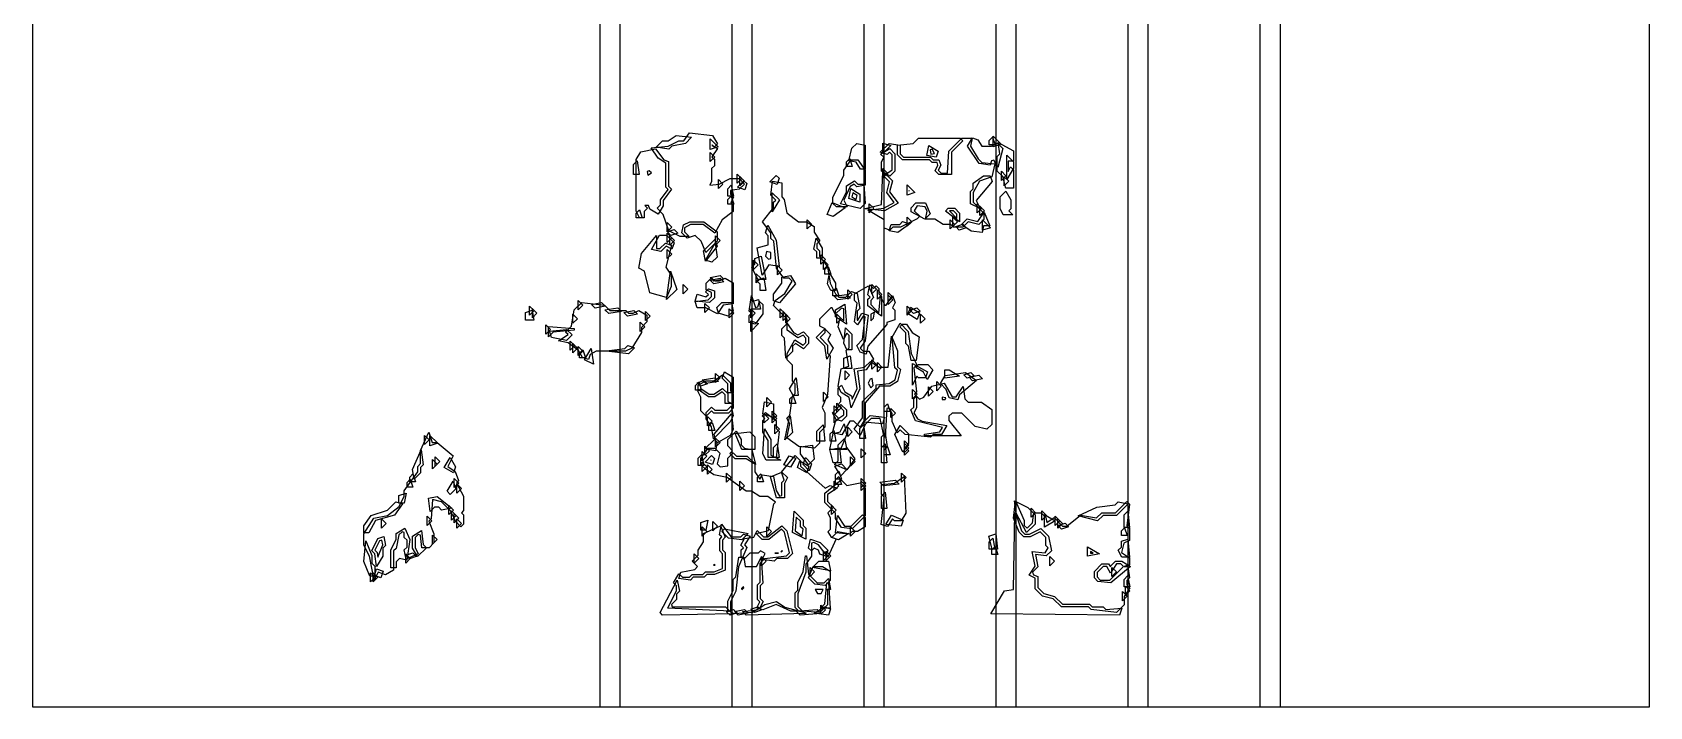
# Model space of a CAD drawing. Header units: millimetres. Extents: x 0 to 283, y 0 to 283.
# Drawn here: x 0 to 282.8, y 0 to 118 of the extents above; entities that cross this region are included whole.
import ezdxf

# ---------------------------------------------------------------- set-up
doc = ezdxf.new("R2010")
doc.units = ezdxf.units.MM
for name, color, linetype in [('CUT_OUTLINE', 5, 'Continuous'), ('CUT_SLOT', 1, 'Continuous'), ('ENG_D', 3, 'Continuous'), ('ENG_K', 2, 'Continuous'), ('ENG_L', 4, 'Continuous')]:
    doc.layers.add(name, color=color, linetype=linetype)

msp = doc.modelspace()

# ---------------------------------------------------------------- linework, layer by layer
at = {"layer": 'CUT_OUTLINE'}
msp.add_lwpolyline([(0, 0), (282.84, 0), (282.84, 282.84), (0, 282.84), (0, 0)], close=True, dxfattribs=at)
at = {"layer": 'CUT_SLOT'}
for points in [[(99.22, 0), (102.79, 0), (102.79, 141.42), (99.22, 141.42), (99.22, 0)], [(122.32, 0), (125.88, 0), (125.88, 141.42), (122.32, 141.42), (122.32, 0)], [(145.41, 0), (148.98, 0), (148.98, 141.42), (145.41, 141.42), (145.41, 0)], [(168.51, 0), (172.07, 0), (172.07, 141.42), (168.51, 141.42), (168.51, 0)], [(191.6, 0), (195.16, 0), (195.16, 141.42), (191.6, 141.42), (191.6, 0)], [(214.69, 0), (218.26, 0), (218.26, 141.42), (214.69, 141.42), (214.69, 0)]]:
    msp.add_lwpolyline(points, close=True, dxfattribs=at)
at = {"layer": 'ENG_D'}
for points in [[(117.3, 84.38), (115.09, 84.38), (114.08, 83.78), (114.08, 83.06), (114.88, 82.26), (113.32, 82.26), (111.29, 83.27), (110.34, 86.14), (109.27, 87.21), (109.84, 87.78), (109.84, 88.7), (111.18, 90.49), (110.78, 90.88), (110.78, 95.1), (109.43, 96), (108.24, 97.78), (111.19, 98.05), (113.08, 98.99), (113.95, 98.99), (114.91, 100.43), (118.94, 99.92), (119.8, 98.49), (119.27, 97.96), (119.85, 97.67), (118.86, 96.2), (119.27, 95.79), (119.27, 94.65), (118.79, 94.18), (118.79, 91.87), (118.49, 91.26), (120.14, 91.45), (122.04, 92.4), (123.61, 92.4), (124.55, 91.45), (123.62, 90.52), (122.09, 90.31), (122.09, 89.66), (122.62, 89.14), (122.14, 88.2), (122.57, 87.78), (122.57, 86.62), (120.63, 85.17), (119.34, 82.85), (117.3, 84.38)], [(148.83, 92.9), (150.38, 93.94), (150.38, 96.54), (149.91, 97.01), (149.5, 96.6), (148.29, 97.01), (149.82, 98.54), (151.79, 98.26), (151.79, 96.74), (152.36, 96.17), (157.08, 96.17), (157.55, 95.7), (158.56, 95.7), (158.88, 94.73), (158.44, 93.86), (158.96, 93.34), (160.06, 93.34), (160.28, 97.21), (162.54, 99.47), (164.34, 99.47), (164.06, 98.1), (165.41, 95.84), (166.04, 95.21), (168.35, 94.96), (167.78, 92.68), (165.62, 91.96), (164.52, 89.98), (164.52, 88.25), (166.41, 86.36), (166.41, 85.23), (165.54, 84.36), (163.65, 84.83), (162.73, 83.91), (161.12, 83.91), (160.65, 84.38), (160.65, 84.38), (159.26, 84.38), (157.85, 85.32), (156.22, 85.32), (156.5, 86.71), (156.12, 87.47), (154.74, 87.66), (154.21, 86.77), (155.19, 85.8), (154.76, 85.37), (151.85, 83.91), (150.48, 83.91), (149.97, 83.4), (148.96, 83.74), (148.96, 85.19), (146.12, 86.9), (148.89, 87.2), (150.73, 88.23), (149.42, 89.99), (149.88, 91.85), (148.83, 92.9)], [(168.06, 97.96), (168.06, 99.8), (169.43, 98.42), (168.06, 97.96)], [(119.25, 97.97), (118.9, 98.32), (118.85, 98.17), (119.25, 97.97)], [(156.46, 96.45), (156.81, 98.19), (158.44, 97.21), (158.08, 96.13), (156.46, 96.45)], [(170.65, 93.63), (171.06, 94.44), (171.59, 93.91), (171.59, 90.75), (170.23, 90.75), (169.73, 92.75), (168.76, 93.71), (168.76, 96.26), (169.22, 96.72), (168.93, 98.72), (171.59, 97.25), (171.59, 95.46), (170.65, 95.46), (170.65, 93.63)], [(105.76, 95.49), (106.1, 93.1), (105.12, 93.1), (105.12, 94.85), (105.76, 95.49)], [(140.62, 87.45), (140.01, 88.06), (140.01, 89.15), (141.89, 92.92), (141.89, 93.89), (143.19, 95.7), (144.37, 95.7), (145.66, 93.89), (145.66, 91.26), (144.17, 90.96), (143.73, 91.4), (143.02, 91.04), (141.92, 88.63), (142.51, 87.45), (140.62, 87.45)], [(149.53, 93.34), (148.73, 92.53), (148.73, 94.14), (149.53, 93.34)], [(146.16, 68.52), (145.66, 64.03), (144.79, 62.73), (145.29, 62.23), (146.27, 62.23), (147.12, 60.8), (145.8, 58.94), (144.28, 58.73), (144.73, 55.59), (143.22, 52.27), (142.86, 54.07), (141.47, 54.99), (140.94, 56.06), (141.45, 59.1), (142.81, 59.56), (142.35, 62.31), (142.84, 62.79), (142.84, 64.96), (142.43, 65.36), (141.88, 64.26), (140.94, 66.44), (141.28, 68.12), (141.89, 67.51), (141.89, 69.6), (141.49, 69.73), (140.41, 68.66), (139.86, 69.77), (139.63, 69.77), (137.65, 67.78), (137.65, 66.61), (138.59, 66.14), (138.59, 65.43), (137.75, 64.58), (139.06, 63.27), (139.06, 61.85), (139.54, 61.37), (139.06, 54.63), (138.14, 52.34), (138.59, 51.44), (138.59, 48.93), (137.65, 47.99), (137.65, 46.1), (136.8, 45.25), (134.03, 45.5), (131.97, 47.04), (132.45, 49.46), (131.94, 50.49), (132.48, 51.02), (132.95, 54.32), (133.41, 54.78), (133.41, 56.47), (132.94, 56.94), (132.94, 59.77), (131.99, 60.71), (131.99, 61.82), (133.33, 64.21), (134.79, 63.24), (135.29, 63.74), (135.29, 64.48), (134.78, 65), (133.86, 64.54), (131.99, 65.88), (131.99, 67.78), (129.6, 70.18), (129.91, 71.09), (131.58, 72.29), (132.87, 74.45), (132.37, 74.95), (131.4, 74.95), (130.12, 76.75), (129.65, 81.45), (129.16, 81.93), (129.16, 82.89), (127.69, 84.86), (129.64, 87.29), (129.64, 88.25), (130.01, 88.62), (129.15, 89.48), (129.43, 91.97), (131.05, 91.65), (131.05, 89.19), (131.5, 88.74), (131.97, 86.4), (133.96, 84.85), (135.36, 84.85), (136.71, 84.04), (136.71, 83.04), (137.72, 81.52), (137.18, 80.98), (137.18, 80.24), (137.65, 79.76), (137.65, 78.8), (139.05, 76.93), (139.53, 74.08), (140.44, 72.26), (141.05, 71.65), (142.27, 71.65), (143.24, 72.63), (144.22, 72.31), (144.74, 69.69), (144.25, 69.2), (144.25, 67.65), (144.35, 67.65), (145.09, 68.87), (146.16, 68.52)], [(143.14, 90.65), (144.72, 89.7), (144.72, 88.3), (142.8, 88.94), (143.14, 90.65)], [(153.31, 90.31), (153.3, 90.27), (153.34, 90.27), (153.31, 90.31)], [(106.63, 85.56), (105.59, 85.56), (105.59, 86.36), (106.17, 86.94), (106.63, 85.56)], [(161.69, 85.42), (161.69, 86.17), (161.12, 86.74), (160.38, 86.74), (161.69, 85.42)], [(166.17, 83.35), (166.17, 85.19), (167.55, 83.81), (166.17, 83.35)], [(109.91, 79.65), (108.3, 79.97), (109.7, 82.5), (110.88, 82.5), (112.23, 81.15), (111.86, 80.04), (110.83, 80.56), (109.91, 79.65)], [(119.5, 80.75), (119.5, 82.36), (120.31, 81.55), (119.5, 80.75)], [(111.82, 79.2), (111.02, 78.39), (111.02, 80), (111.82, 79.2)], [(119.76, 80.57), (117.72, 77.94), (117.36, 79.74), (119.37, 81.75), (119.76, 80.57)], [(126.34, 78.42), (127.46, 78.8), (128.27, 74.72), (126.9, 74.72), (125.81, 76.89), (126.34, 77.41), (126.34, 78.42)], [(110.92, 71.22), (111.63, 76.21), (112.7, 73), (110.92, 71.22)], [(121.16, 74.99), (122.57, 74.14), (122.57, 70.51), (120.82, 70.26), (119.82, 68.76), (117.8, 69.77), (116.27, 69.77), (115.89, 70.91), (118.21, 71.17), (118.79, 71.75), (118.79, 72.45), (117.85, 72.92), (117.85, 74.11), (118.79, 75.05), (119.36, 74.48), (120.15, 74.48), (121.16, 74.99)], [(118.55, 75.1), (120.29, 75.44), (120.92, 74.81), (119.19, 74.46), (118.55, 75.1)], [(148.02, 72.22), (148.49, 71.75), (148.49, 68.35), (146.14, 70.12), (146.14, 71.28), (146.51, 71.65), (146.12, 72.05), (146.46, 73.78), (147.08, 73.17), (147.55, 73.64), (148.02, 73.17), (148.02, 72.22)], [(92.03, 63.99), (93.68, 65.09), (93.24, 65.53), (94.3, 66.58), (94.77, 69.41), (96.08, 70.72), (100.05, 70.23), (100.98, 69.3), (103.81, 69.3), (104.28, 68.83), (105.07, 68.83), (106.08, 69.33), (107.48, 68.49), (107.48, 67.31), (106.54, 66.37), (106.54, 65.46), (104.82, 62.75), (103.76, 62.23), (98.59, 62.23), (97.54, 61.6), (97.26, 60.75), (96.24, 61.09), (95.52, 62.3), (93.71, 63.65), (92.03, 63.99)], [(125.77, 68.83), (125.38, 69.21), (125.77, 71.97), (126.49, 69.83), (126.86, 69.95), (127.18, 70.91), (127.75, 70.34), (127.75, 68.75), (126.43, 66.9), (125.39, 67.24), (125.39, 68.45), (125.77, 68.83)], [(149.67, 71.99), (150.48, 71.18), (149.67, 70.38), (149.67, 71.99)], [(86.27, 67.65), (86.27, 68.99), (87.39, 69.37), (87.73, 67.65), (86.27, 67.65)], [(121.86, 69.63), (122.66, 68.83), (121.86, 68.02), (121.86, 69.63)], [(140.71, 67.08), (140.71, 68.69), (141.52, 67.88), (140.71, 67.08)], [(155.14, 68.93), (154.75, 67.76), (153.16, 68.72), (153.55, 69.89), (155.14, 68.93)], [(91.09, 65.53), (90.27, 64.72), (90.27, 66.49), (94.75, 66.14), (94.75, 65.87), (91.09, 65.53)], [(146.7, 50.44), (145.63, 49.36), (144.8, 47.43), (143.7, 48.53), (145.19, 50.52), (145.19, 53.37), (147.55, 55.72), (147.55, 56.31), (149.83, 56.56), (150.88, 57.19), (151.3, 58.85), (150.86, 59.29), (150.37, 64.63), (151.74, 67.09), (153.19, 65.63), (153.67, 61.82), (154.67, 59.82), (154.16, 59.31), (154.63, 55.07), (154.25, 54.68), (154.62, 54.31), (154.62, 52.27), (154.18, 51.39), (154.79, 50.38), (155.64, 49.96), (159.95, 49.2), (159, 47.61), (157.55, 47.61), (157.06, 47.13), (152.63, 47.62), (151.79, 48.46), (151.24, 47.91), (150.38, 49.92), (150.38, 51.32), (149.8, 52.28), (149.43, 52.15), (149.13, 47.15), (148.96, 47.14), (148.3, 50.44), (146.7, 50.44)], [(147.65, 59.87), (146.84, 59.06), (146.84, 60.67), (147.65, 59.87)], [(147.79, 58.59), (147.79, 60.2), (148.59, 59.4), (147.79, 58.59)], [(155.85, 58.52), (154.48, 59.35), (154.99, 59.87), (156.6, 59.87), (157.51, 58.96), (156.49, 57.26), (155.85, 58.52)], [(121.15, 54.59), (120.65, 55.09), (119.34, 54.21), (118.25, 54.21), (116.44, 55.5), (116.44, 56.23), (117.79, 57.04), (119.19, 57.04), (120.71, 58.05), (122.09, 56.67), (122.09, 55.25), (122.57, 54.78), (122.57, 53.03), (121.15, 53.03), (121.15, 54.59)], [(158.16, 55.29), (158.16, 56.9), (158.96, 56.1), (158.16, 55.29)], [(158.8, 56.53), (159.66, 57.96), (163.17, 58.47), (165.14, 57.05), (162.13, 54.54), (161.85, 53.7), (160.33, 54.01), (159.84, 55.5), (158.8, 56.53)], [(156.74, 55.96), (157.55, 55.15), (156.74, 54.35), (156.74, 55.96)], [(117.85, 51.48), (118.79, 52.42), (119.36, 51.85), (121.52, 51.85), (122.24, 52.57), (122.58, 50.88), (122.05, 49.83), (119.1, 46.88), (118.8, 48.94), (117.85, 50.37), (117.85, 51.48)], [(127.73, 51.22), (128.02, 53.31), (129.64, 52.99), (129.64, 50.58), (127.73, 51.22)], [(127.99, 51.25), (128.79, 50.44), (127.99, 49.64), (127.99, 51.25)], [(129.4, 49.64), (129.4, 51.25), (130.21, 50.44), (129.4, 49.64)], [(139.96, 51.43), (141.42, 52.89), (142.36, 51.95), (142.36, 50.81), (141.49, 49.93), (140.55, 50.25), (139.96, 51.43)], [(126.34, 47.24), (126.34, 45.02), (124.06, 45.02), (122.94, 47.81), (125.48, 48.09), (126.34, 47.24)], [(129.16, 46.73), (129.16, 43.99), (130.87, 43.13), (128.31, 43.13), (127.75, 44.26), (128.04, 48.61), (129.16, 46.73)], [(130.68, 48.55), (129.87, 47.75), (129.87, 49.36), (130.68, 48.55)], [(141.35, 45.02), (139.48, 45.02), (140.04, 47.81), (141.26, 48.06), (141.99, 49.51), (142.37, 47.59), (141.35, 45.02)], [(74.17, 39.1), (75.42, 36.83), (75.42, 34.31), (75.05, 33.94), (75.42, 33.57), (75.42, 31.96), (74.95, 31.49), (74.05, 32.39), (73.11, 34.27), (71.53, 35.85), (69.98, 36.24), (69.76, 32.89), (69.34, 32.47), (70.24, 30.22), (70.24, 28.66), (69.39, 27.81), (68.14, 27.81), (67.9, 29.99), (67.47, 30.14), (66.94, 29.6), (66.94, 27.87), (67.5, 26.75), (65.35, 25.83), (65.03, 27.42), (65.53, 27.91), (65.53, 29.13), (65.05, 29.6), (65.05, 30.47), (64.65, 30.61), (64.09, 30.05), (63.62, 27.7), (63.17, 27.24), (63.17, 23.91), (61.78, 23.08), (60.46, 23.52), (59.77, 22.14), (58.94, 26.32), (57.98, 28.23), (57.98, 30.24), (59.72, 32.97), (62.12, 33.45), (64.16, 35.04), (65.05, 36.83), (65.05, 37.79), (67.41, 41.09), (67.41, 42.05), (67.88, 42.52), (67.88, 44.83), (69.33, 48.02), (69.94, 46.2), (70.79, 46.2), (73.6, 43.9), (72.66, 42.04), (73.97, 41.16), (74.51, 39.56), (74.17, 39.1)], [(120.31, 46.2), (119.5, 45.39), (119.5, 47), (120.31, 46.2)], [(130.27, 45.99), (130.62, 43.6), (129.64, 43.6), (129.64, 45.35), (130.27, 45.99)], [(140.3, 42.35), (140.95, 43), (140.95, 44.98), (142.47, 45.28), (143.83, 43.37), (142.45, 41.43), (140.3, 42.35)], [(148.49, 47.24), (149.13, 47.88), (149.47, 45.49), (148.49, 45.49), (148.49, 47.24)], [(152.5, 44.92), (152.5, 46.53), (153.3, 45.73), (152.5, 44.92)], [(153.3, 44.78), (152.5, 43.98), (152.5, 45.59), (153.3, 44.78)], [(131.02, 41.06), (133.39, 43.96), (134.35, 43), (134.35, 42.06), (138.63, 38.23), (139.52, 38.67), (140.77, 38.25), (139.06, 37.11), (139.06, 35.92), (140.1, 34.88), (139.12, 33.89), (139.54, 33.05), (139.54, 31.02), (139.13, 30.6), (139.69, 29.66), (140.57, 29.37), (139.11, 26.17), (137.49, 28.33), (136.69, 28.74), (136.24, 28.59), (136.24, 26.33), (135.29, 24.91), (135.29, 23.53), (133.88, 19.76), (133.88, 17.54), (134.68, 16.73), (132.65, 16.73), (130.1, 17.89), (127.76, 16.96), (126.71, 17.3), (127.23, 18.34), (126.81, 18.76), (126.81, 21.31), (127.28, 21.78), (127.28, 25.08), (128.11, 25.92), (131.88, 26.39), (132.44, 26.94), (131.54, 30.52), (131.03, 31.03), (128.78, 29.23), (127.65, 29.23), (126.58, 30.3), (128.73, 30.83), (129.65, 35.47), (129.98, 35.8), (128.62, 36.77), (127.21, 36.77), (125.79, 37.71), (124.85, 37.71), (121.53, 40.08), (119.17, 40.55), (117.7, 41.54), (116.91, 42.33), (116.91, 43.44), (118.2, 45.25), (119.36, 45.25), (120.23, 44.38), (119.76, 42.5), (120.29, 41.97), (121.62, 42.16), (121.62, 43.47), (122.57, 44.41), (123.13, 43.84), (125.02, 43.84), (126.34, 42.52), (126.34, 41.09), (127.24, 39.82), (127.62, 40.56), (129.6, 40.28), (130.1, 37.8), (130.68, 36.82), (131.05, 36.94), (131.05, 39.22), (131.49, 39.66), (131.02, 41.06)], [(118.69, 43.17), (118.66, 43.13), (118.7, 43.13), (118.69, 43.17)], [(135.87, 41.28), (134.79, 42.36), (135.19, 43.57), (136.27, 42.49), (135.87, 41.28)], [(140.48, 38.89), (140.48, 39.7), (141.05, 40.27), (141.51, 38.89), (140.48, 38.89)], [(152.48, 40.26), (152.74, 33.88), (151.93, 32.53), (150.75, 32.53), (150.41, 32.86), (149.53, 31.54), (148.47, 31.89), (148.95, 36.68), (148.49, 37.14), (148.49, 38.87), (150.77, 39.12), (152.48, 40.26)], [(141.05, 38.66), (140.24, 37.85), (140.24, 39.46), (141.05, 38.66)], [(144.96, 39.46), (145.76, 38.66), (144.96, 37.85), (144.96, 39.46)], [(139.77, 33.61), (139.77, 35.22), (140.58, 34.41), (139.77, 33.61)], [(175.35, 24.56), (174.83, 27.14), (177.12, 26.89), (177.66, 27.78), (177.25, 28.19), (177.25, 29.6), (176.26, 30.59), (174.48, 29.7), (173.38, 29.7), (172.57, 30.51), (171.59, 32.97), (171.92, 36), (173.48, 32.58), (173.48, 31.68), (173.95, 31.21), (174.9, 32.17), (175.16, 33.94), (176.4, 33.94), (177.23, 33.11), (177.41, 32.21), (178.69, 33.07), (180.17, 31.58), (180.94, 31.58), (183.31, 33.48), (186.12, 33.02), (187.05, 33.94), (189.41, 33.94), (191.39, 35.92), (191.87, 35.44), (191.4, 31.67), (191.86, 31.21), (191.86, 29.08), (190.89, 28.59), (190.48, 26.97), (191.86, 26.05), (191.86, 24.81), (190.96, 24.51), (191.59, 24.51), (191.88, 22.54), (191.39, 22.06), (191.39, 21.31), (191.93, 20.77), (190.92, 19.26), (190.92, 17.82), (189.59, 16.49), (185.15, 16.98), (184.69, 17.44), (179.98, 17.44), (178.54, 18.88), (176.66, 19.35), (175.36, 20.64), (175.36, 22.48), (174.31, 23.01), (175.35, 24.56)], [(174.66, 34.75), (175.46, 33.94), (174.66, 33.14), (174.66, 34.75)], [(113.09, 23.24), (113.71, 22.63), (114.93, 22.63), (115.4, 23.1), (117.28, 23.1), (117.75, 23.57), (119.22, 23.57), (120.68, 24.2), (120.68, 26.77), (120.21, 27.24), (120.21, 29.32), (120.58, 29.7), (120.19, 30.09), (120.55, 31.91), (122.21, 29.7), (123.88, 29.7), (124.39, 30.2), (125.53, 29.82), (124.52, 28.31), (124.97, 27.87), (123.5, 24.45), (123.03, 20.2), (122.09, 18.33), (122.09, 16.72), (111.11, 17.22), (112.67, 20.33), (112.67, 21.12), (112.13, 21.65), (113.09, 23.24)], [(117.81, 30.88), (116.91, 30.88), (116.91, 32.23), (118.16, 32.64), (117.81, 30.88)], [(134.64, 29.88), (134.81, 31.03), (134.35, 31.49), (134.35, 32.43), (133.6, 33.18), (133.42, 30.76), (134.64, 29.88)], [(145.19, 33.57), (145.66, 33.1), (145.66, 31.45), (144.32, 30.64), (143.4, 30.64), (142.92, 30.16), (140.45, 30.43), (140.79, 33.43), (142.02, 31.58), (143.21, 31.58), (145.19, 33.57)], [(61.27, 28.31), (61.1, 29.15), (60.74, 29.03), (59.92, 27.39), (60.33, 26.98), (60.44, 26.15), (61.27, 28.31)], [(168.34, 27.58), (167.35, 27.58), (167.35, 28.85), (167.96, 29.47), (168.34, 27.58)], [(115.73, 25.12), (115.73, 26.73), (116.53, 25.93), (115.73, 25.12)], [(139.16, 26.4), (138.36, 25.59), (138.36, 27.2), (139.16, 26.4)], [(167.82, 27.44), (168.39, 28.01), (168.85, 26.63), (167.82, 26.63), (167.82, 27.44)], [(185.03, 26.87), (185.51, 26.87), (185.03, 27.16), (185.03, 26.87)], [(59.16, 23.43), (59.97, 22.63), (59.16, 21.82), (59.16, 23.43)], [(136.83, 21.46), (135.72, 22.57), (136.55, 24.51), (138.19, 24.51), (139.54, 23.7), (139.54, 22.06), (138.68, 21.2), (136.83, 21.46)], [(190.82, 24.51), (190.35, 24.98), (189.63, 24.98), (188.53, 23.34), (187.94, 24.51), (187.25, 24.51), (186.2, 23.47), (186.2, 22.73), (186.77, 22.16), (188.46, 22.16), (190.82, 24.51)], [(188.8, 22.77), (188.8, 24.37), (189.6, 23.57), (188.8, 22.77)], [(138.6, 18.02), (138.93, 21.69), (139.21, 21.68), (139.55, 17.21), (137.79, 17.21), (138.6, 18.02)], [(121.42, 16.6), (122.63, 17), (123.24, 16.4), (122.03, 15.99), (121.42, 16.6)], [(122.79, 16.64), (124.53, 16.99), (125.16, 16.35), (123.43, 16.01), (122.79, 16.64)], [(125.66, 17.07), (126.87, 17.48), (127.48, 16.87), (126.27, 16.47), (125.66, 17.07)], [(133.59, 16.69), (137.27, 16.98), (137.94, 16.3), (134.26, 16.02), (133.59, 16.69)], [(137.89, 17.78), (138.69, 16.97), (137.89, 16.17), (137.89, 17.78)]]:
    msp.add_lwpolyline(points, close=True, dxfattribs=at)
at = {"layer": 'ENG_K'}
for points in [[(112.61, 99.95), (115.3, 99.65), (114.2, 98.54), (111.84, 98.07), (111.33, 97.57), (109.1, 97.89), (110.21, 98.99), (111.18, 98.99), (112.61, 99.95)], [(158.53, 93.1), (157.87, 93.76), (158.37, 94.77), (158.22, 95.22), (157.35, 95.22), (156.88, 95.7), (152.17, 95.7), (151.32, 96.54), (151.32, 98.27), (154.04, 98.51), (154.99, 99.47), (162.26, 99.47), (162.73, 98.99), (160.75, 97.01), (160.75, 93.1), (158.53, 93.1)], [(119.36, 96.17), (118.56, 95.36), (118.56, 96.97), (119.36, 96.17)], [(144.82, 94.05), (144.1, 95.25), (142.78, 95.51), (143.33, 97.7), (144.17, 98.54), (145.66, 98.25), (145.66, 94.05), (144.82, 94.05)], [(148.73, 96.78), (148.73, 98.61), (150.11, 98.16), (148.73, 96.78)], [(157.78, 96.8), (157.34, 97.53), (157.01, 97.42), (157.16, 96.68), (157.78, 96.8)], [(170.41, 96.5), (171.59, 95.32), (171.59, 94.22), (170.41, 92.25), (170.41, 96.5)], [(149.93, 90.09), (151.44, 88.08), (149.01, 86.73), (145.67, 87.1), (145.66, 87.16), (148.5, 87.87), (148.75, 93.65), (150.4, 92), (149.93, 90.09)], [(120.78, 91.45), (119.97, 90.65), (119.97, 92.26), (120.78, 91.45)], [(122.62, 89.33), (121.62, 89.33), (121.62, 90.61), (122.24, 91.22), (122.62, 89.33)], [(124.08, 92.4), (123.27, 91.59), (123.27, 93.2), (124.08, 92.4)], [(124.45, 92.02), (124.96, 91.52), (124.6, 90.45), (123.31, 90.88), (124.45, 92.02)], [(123.74, 92.73), (124.55, 91.92), (123.74, 91.12), (123.74, 92.73)], [(130.61, 92.46), (130.26, 91.39), (128.96, 91.82), (130.11, 92.96), (130.61, 92.46)], [(152.97, 91.31), (154.35, 89.94), (152.97, 89.48), (152.97, 91.31)], [(121.62, 87.92), (121.62, 88.72), (122.2, 89.3), (122.66, 87.92), (121.62, 87.92)], [(129.4, 89.9), (130.64, 88.66), (129.4, 86.59), (129.4, 89.9)], [(140.05, 85.77), (138.98, 86.12), (139.88, 88.23), (142.13, 87.26), (140.05, 85.77)], [(135.53, 85.19), (136.33, 84.38), (135.53, 83.58), (135.53, 85.19)], [(151.37, 82.95), (149.83, 83.26), (150.21, 84.38), (151.69, 84.38), (152.2, 84.89), (153.48, 84.46), (151.37, 82.95)], [(153.78, 84.85), (152.97, 84.05), (152.97, 85.66), (153.78, 84.85)], [(160.18, 87.21), (161.32, 87.21), (162.16, 86.36), (162.16, 84.85), (159.68, 86.71), (160.18, 87.21)], [(160.51, 83.58), (160.51, 85.19), (161.32, 84.38), (160.51, 83.58)], [(160.98, 85.66), (161.79, 84.85), (160.98, 84.05), (160.98, 85.66)], [(111.82, 83.91), (111.02, 83.11), (111.02, 84.71), (111.82, 83.91)], [(111.02, 82.83), (111.82, 82.02), (111.02, 81.22), (111.02, 82.83)], [(112.26, 83.47), (112.87, 82.86), (111.66, 82.46), (111.05, 83.07), (112.26, 83.47)], [(112.29, 81.55), (111.49, 80.75), (111.49, 82.36), (112.29, 81.55)], [(119.4, 81.1), (119.75, 78.64), (118.86, 77.75), (117.74, 78.12), (119.4, 81.1)], [(136.69, 80.06), (137.07, 81.96), (138.12, 80.2), (138.12, 78.49), (137.18, 78.49), (137.18, 79.57), (136.69, 80.06)], [(137.89, 79.06), (138.69, 78.25), (137.89, 77.45), (137.89, 79.06)], [(138.36, 78.12), (139.16, 77.31), (138.36, 76.51), (138.36, 78.12)], [(138.59, 76.47), (139.17, 77.04), (139.63, 75.66), (138.59, 75.66), (138.59, 76.47)], [(113.84, 72.26), (113.84, 73.87), (114.65, 73.07), (113.84, 72.26)], [(127.38, 74.95), (126.57, 74.15), (126.57, 75.76), (127.38, 74.95)], [(127.28, 72.83), (127.28, 73.91), (126.61, 74.58), (127.94, 75.03), (128.26, 72.83), (127.28, 72.83)], [(140.48, 72.83), (139.63, 72.83), (139.05, 73.98), (139.42, 75.83), (140.48, 74.08), (140.48, 72.83)], [(146.84, 72.26), (146.84, 73.87), (147.65, 73.07), (146.84, 72.26)], [(95.46, 69.43), (95.46, 71.04), (96.26, 70.24), (95.46, 69.43)], [(97.81, 70.38), (99.54, 70.73), (100.18, 70.09), (98.45, 69.75), (97.81, 70.38)], [(141.04, 71.89), (140.01, 71.89), (140.01, 72.69), (140.58, 73.27), (141.04, 71.89)], [(140.87, 71.17), (140.21, 71.82), (142.45, 72.14), (143.1, 71.49), (140.87, 71.17)], [(142.6, 72.93), (143.4, 72.12), (142.6, 71.32), (142.6, 72.93)], [(86.97, 68.49), (86.97, 70.1), (87.78, 69.3), (86.97, 68.49)], [(87.45, 68.02), (87.45, 69.63), (88.25, 68.83), (87.45, 68.02)], [(95.32, 67.88), (94.52, 67.08), (94.52, 68.69), (95.32, 67.88)], [(100.8, 68.81), (100.14, 69.46), (102.38, 69.78), (103.03, 69.13), (100.8, 68.81)], [(105.84, 68.68), (104.1, 68.33), (103.47, 68.97), (105.2, 69.32), (105.84, 68.68)], [(108.05, 68.35), (107.24, 67.55), (107.24, 69.16), (108.05, 68.35)], [(117.62, 70.57), (118.42, 69.77), (117.62, 68.96), (117.62, 70.57)], [(130.81, 69.63), (131.62, 68.83), (130.81, 68.02), (130.81, 69.63)], [(131.29, 69.16), (132.09, 68.35), (131.29, 67.55), (131.29, 69.16)], [(131.76, 68.69), (132.56, 67.88), (131.76, 67.08), (131.76, 68.69)], [(140.48, 68.23), (140.48, 69.43), (142.09, 70.4), (142.41, 66.94), (140.48, 68.23)], [(155.33, 67.08), (155.33, 68.69), (156.13, 67.88), (155.33, 67.08)], [(90.61, 66), (89.8, 65.19), (89.8, 66.8), (90.61, 66)], [(106.3, 67.27), (107.11, 66.47), (106.3, 65.66), (106.3, 67.27)], [(125.63, 65.66), (125.63, 67.5), (127.01, 67.04), (125.63, 65.66)], [(131.05, 64.96), (131.05, 66.09), (132.03, 67.07), (133.1, 65.47), (133.88, 65.08), (134.87, 65.58), (135.76, 64.68), (135.76, 63.54), (134.85, 62.63), (133.44, 63.57), (132.94, 63.07), (132.94, 62.13), (131.8, 60.99), (131.53, 64.48), (131.05, 64.96)], [(142.45, 62.46), (141.89, 63.6), (142.18, 66.27), (143.31, 65.15), (143.31, 62.46), (142.45, 62.46)], [(94.05, 62.36), (94.05, 63.97), (94.85, 63.17), (94.05, 62.36)], [(95.32, 62.7), (94.52, 61.89), (94.52, 63.5), (95.32, 62.7)], [(95.46, 63.03), (96.26, 62.23), (95.46, 61.42), (95.46, 63.03)], [(96.27, 62.43), (96.73, 61.05), (95.7, 61.05), (95.7, 61.85), (96.27, 62.43)], [(96.54, 60.71), (97.72, 62.68), (98.11, 59.93), (96.54, 60.71)], [(104.12, 63.2), (105.32, 62.8), (104.27, 61.74), (100.88, 62.12), (100.88, 62.29), (103.6, 62.68), (104.12, 63.2)], [(143.34, 59.16), (141.89, 59.16), (141.89, 60.98), (143.03, 61.36), (143.34, 59.16)], [(117, 55.39), (115.97, 55.39), (115.97, 56.19), (116.54, 56.77), (117, 55.39)], [(118.05, 56.47), (116.84, 56.06), (116.24, 56.67), (117.44, 57.07), (118.05, 56.47)], [(119.35, 57.53), (120, 56.87), (117.77, 56.55), (117.12, 57.21), (119.35, 57.53)], [(119.5, 56.71), (119.5, 58.32), (120.31, 57.51), (119.5, 56.71)], [(133.03, 54.45), (132.43, 55.64), (133.56, 57.52), (133.91, 54.45), (133.03, 54.45)], [(142.13, 58.79), (142.93, 57.98), (142.13, 57.18), (142.13, 58.79)], [(160.34, 58.93), (162.15, 57.84), (159.57, 57.48), (159.57, 58.93), (160.34, 58.93)], [(162.91, 58.09), (164.11, 58.49), (164.72, 57.88), (163.51, 57.48), (162.91, 58.09)], [(164.44, 57.02), (163.81, 57.66), (165.54, 58), (166.18, 57.37), (164.44, 57.02)], [(118.39, 54.68), (119.19, 54.68), (120.71, 55.69), (121.62, 54.78), (121.62, 53.41), (122.57, 52.94), (122.57, 52.23), (121.72, 51.38), (119.17, 51.38), (118.79, 51.76), (117.85, 50.81), (116.91, 51.76), (116.91, 54.16), (116.39, 55.2), (116.88, 55.69), (118.39, 54.68)], [(128.46, 54.07), (129.26, 53.27), (128.46, 52.46), (128.46, 54.07)], [(133.04, 54.41), (133.5, 53.03), (132.46, 53.03), (132.46, 53.84), (133.04, 54.41)], [(139.16, 54.21), (138.36, 53.41), (138.36, 55.02), (139.16, 54.21)], [(130.08, 43.6), (128.69, 43.6), (128.69, 46.6), (127.75, 48.01), (127.75, 50.07), (128.12, 50.44), (127.65, 50.91), (128.2, 51.46), (130.11, 50.09), (130.11, 48.65), (130.59, 48.17), (130.08, 43.6)], [(146.52, 50.92), (149.04, 50.64), (148.66, 49.48), (145.38, 49.78), (146.52, 50.92)], [(118.09, 50.77), (118.89, 49.97), (118.09, 49.16), (118.09, 50.77)], [(119.36, 48.32), (118.32, 48.32), (118.32, 49.12), (118.9, 49.7), (119.36, 48.32)], [(138.3, 49.3), (138.62, 46.43), (137.18, 46.43), (137.18, 48.18), (138.3, 49.3)], [(142.6, 47.28), (142.6, 48.89), (143.4, 48.08), (142.6, 47.28)], [(144.72, 48.65), (145.36, 49.29), (145.7, 46.9), (144.72, 46.9), (144.72, 48.65)], [(69.53, 45.63), (69.53, 47.47), (70.91, 46.09), (69.53, 45.63)], [(119.76, 46.28), (119.45, 44.74), (117.61, 45.11), (119.27, 46.77), (119.76, 46.28)], [(117.62, 45.59), (118.42, 44.78), (117.62, 43.98), (117.62, 45.59)], [(136.44, 45.76), (136.72, 43.28), (135.73, 42.3), (134.35, 44.24), (134.35, 45.46), (136.44, 45.76)], [(139.48, 44.97), (141.16, 45.3), (141.45, 42.66), (140.06, 42.66), (139.48, 44.97)], [(140.95, 45.82), (142.04, 46.91), (142.42, 45.02), (140.95, 45.02), (140.95, 45.82)], [(149.46, 42.66), (148.49, 42.66), (148.49, 45.35), (149.15, 46.01), (149.46, 42.66)], [(152.5, 46.06), (153.3, 45.25), (152.5, 44.45), (152.5, 46.06)], [(117.43, 42.19), (116.44, 42.19), (116.44, 43.47), (117.05, 44.08), (117.43, 42.19)], [(117.14, 44.65), (117.95, 43.84), (117.14, 43.04), (117.14, 44.65)], [(117.14, 42.76), (117.95, 41.96), (117.14, 41.15), (117.14, 42.76)], [(132.57, 41.91), (131.4, 42.3), (132.36, 43.89), (133.53, 43.5), (132.57, 41.91)], [(142.46, 41.48), (141.37, 40.4), (140.36, 42.09), (141.49, 42.46), (142.46, 41.48)], [(143.07, 42.09), (143.07, 43.7), (143.88, 42.9), (143.07, 42.09)], [(145.76, 44.31), (144.96, 43.51), (144.96, 45.12), (145.76, 44.31)], [(118.89, 41.48), (118.09, 40.68), (118.09, 42.29), (118.89, 41.48)], [(122.19, 40.07), (121.39, 39.26), (121.39, 40.87), (122.19, 40.07)], [(140.48, 39.83), (140.48, 40.64), (141.05, 41.21), (141.51, 39.83), (140.48, 39.83)], [(144.96, 38.32), (144.96, 39.93), (145.76, 39.13), (144.96, 38.32)], [(152.03, 40.87), (152.83, 40.07), (152.03, 39.26), (152.03, 40.87)], [(123.74, 37.85), (123.74, 39.46), (124.55, 38.66), (123.74, 37.85)], [(149.14, 37.52), (149.46, 34.65), (148.49, 34.65), (148.49, 36.87), (149.14, 37.52)], [(177.35, 33.47), (176.54, 32.66), (176.54, 34.27), (177.35, 33.47)], [(191.63, 35.5), (189.6, 33.47), (187.25, 33.47), (186.27, 32.5), (182.92, 33.41), (186.14, 34.88), (189.39, 35.34), (189.9, 35.85), (191.63, 35.5)], [(191.57, 34.22), (191.89, 31.35), (190.92, 31.35), (190.92, 33.57), (191.57, 34.22)], [(61.85, 32.06), (61.05, 31.25), (61.05, 32.86), (61.85, 32.06)], [(69.87, 32.53), (69.06, 31.72), (69.06, 33.33), (69.87, 32.53)], [(125.16, 30.31), (124.07, 29.22), (121.75, 29.47), (120.58, 30.64), (121.07, 31.13), (125.16, 30.31)], [(128.46, 29.84), (128.46, 31.45), (129.26, 30.64), (128.46, 29.84)], [(143.88, 30.64), (143.07, 29.84), (143.07, 31.45), (143.88, 30.64)], [(190.55, 17.24), (190.15, 16.03), (167.64, 16.27), (170.03, 20.25), (171.6, 20.48), (171.85, 33.92), (171.92, 33.93), (172.98, 30.77), (173.57, 30.17), (174.36, 30.17), (176.35, 31.16), (177.7, 29.81), (178.21, 27.26), (177.33, 26.39), (175.42, 26.6), (175.85, 24.44), (174.93, 23.51), (175.08, 23.05), (175.83, 22.8), (175.83, 20.84), (176.9, 19.78), (178.78, 19.3), (180.17, 17.91), (184.89, 17.91), (185.36, 17.44), (187.25, 17.44), (187.71, 16.98), (190.55, 17.24)], [(177.01, 33.65), (178.88, 32.53), (177.01, 31.4), (177.01, 33.65)], [(178.9, 33.33), (179.7, 32.53), (178.9, 31.72), (178.9, 33.33)], [(179.37, 31.25), (179.37, 32.86), (180.17, 32.06), (179.37, 31.25)], [(180.01, 31.08), (179.4, 31.69), (180.61, 32.09), (181.22, 31.48), (180.01, 31.08)], [(61.28, 27.72), (61.28, 26.33), (60.2, 24.53), (59.88, 26.76), (59.35, 27.29), (60.41, 29.42), (61.46, 29.77), (61.77, 28.21), (61.28, 27.72)], [(142.77, 30.28), (140.98, 29.2), (139.81, 29.6), (140.87, 30.66), (142.77, 30.28)], [(167.87, 27.58), (167.3, 29.85), (168.49, 30.25), (168.79, 27.58), (167.87, 27.58)], [(65.29, 25.12), (65.29, 26.73), (66.09, 25.93), (65.29, 25.12)], [(67.14, 26.3), (65.93, 25.89), (65.32, 26.5), (66.53, 26.9), (67.14, 26.3)], [(177.96, 26.26), (178.76, 25.46), (177.96, 24.65), (177.96, 26.26)], [(184.55, 27.99), (186.61, 26.76), (184.55, 26.35), (184.55, 27.99)], [(186.33, 21.93), (185.73, 22.53), (185.73, 23.67), (187.05, 24.98), (188.22, 24.98), (188.57, 24.46), (188.54, 24.59), (189.41, 25.46), (190.51, 25.46), (192.03, 24.55), (188.64, 21.67), (186.33, 21.93)], [(59.63, 21.82), (59.63, 23.43), (60.44, 22.63), (59.63, 21.82)], [(61.35, 23.72), (60.96, 22.56), (59.81, 22.95), (60.19, 24.1), (61.35, 23.72)], [(190.92, 20.98), (190.92, 22.25), (191.53, 22.87), (191.91, 20.98), (190.92, 20.98)], [(113.16, 20.19), (112.67, 19.7), (112.67, 18.76), (111.76, 17.85), (111.89, 17.44), (121.25, 17.44), (122.42, 16.27), (110.21, 16.03), (109.78, 16.46), (112.77, 22.15), (113.16, 20.19)], [(191.49, 19.33), (190.68, 18.52), (190.68, 20.13), (191.49, 19.33)], [(191.96, 20.27), (191.15, 19.47), (191.15, 21.08), (191.96, 20.27)], [(126.72, 16.96), (128.13, 17.9), (130.15, 18.4), (131.62, 17.42), (135.29, 16.42), (135.28, 16.29), (124.83, 16.03), (124.17, 16.68), (126.72, 16.96)], [(136.72, 16.36), (138.56, 17.46), (139.6, 17.12), (139.23, 16), (136.72, 16.36)]]:
    msp.add_lwpolyline(points, close=True, dxfattribs=at)
at = {"layer": 'ENG_L'}
for points in [[(118.56, 99.33), (119.94, 97.95), (118.56, 97.49), (118.56, 99.33)], [(168.83, 94.33), (168.17, 95.64), (167.77, 95.51), (167.51, 94.73), (165.56, 95.01), (163.53, 98.05), (164.42, 99.51), (165.38, 99.19), (166.07, 98.05), (167.76, 98.05), (168.81, 98.57), (169.73, 97.65), (168.83, 94.33)], [(167.35, 99.09), (167.92, 99.67), (168.38, 98.29), (167.35, 98.29), (167.35, 99.09)], [(105.59, 95.76), (106.39, 97.08), (108.99, 97.61), (110.45, 95.66), (111.25, 95.39), (111.25, 91.08), (111.8, 90.53), (110.31, 88.55), (110.31, 87.62), (109.45, 86.18), (107.99, 87.05), (107.78, 87.68), (107.11, 87.68), (107.58, 87.21), (107.01, 86.64), (107.01, 85.56), (106.16, 85.56), (105.59, 86.68), (105.59, 95.76)], [(150.85, 93.71), (149.94, 92.81), (148.49, 93.68), (148.49, 95.28), (148.91, 96.12), (148.35, 96.68), (149.94, 97.64), (150.85, 96.74), (150.85, 93.71)], [(107.65, 93.01), (108.28, 93.38), (107.89, 93.78), (107.52, 93.65), (107.65, 93.01)], [(142.36, 95.32), (142.94, 95.9), (143.4, 94.52), (142.36, 94.52), (142.36, 95.32)], [(169.47, 92.06), (169.47, 93.67), (170.27, 92.87), (169.47, 92.06)], [(144.35, 91.45), (145.41, 91.45), (145.67, 88.06), (144.8, 87.19), (141.31, 87.99), (142.36, 90.09), (142.36, 91.11), (143.81, 91.98), (144.35, 91.45)], [(164.52, 91.57), (166.33, 92.87), (167.52, 92.87), (167.85, 91.87), (165.04, 88.59), (165.75, 87.15), (164.05, 88.01), (164.05, 90.14), (164.52, 90.61), (164.52, 91.57)], [(170.75, 91.92), (169.94, 91.12), (169.94, 92.73), (170.75, 91.92)], [(143.47, 89.9), (143.33, 89.21), (144.08, 88.76), (144.22, 89.45), (143.47, 89.9)], [(146.37, 88.01), (147.18, 87.21), (146.37, 86.41), (146.37, 88.01)], [(156.19, 88.15), (157.02, 86.21), (156.08, 85.27), (153.68, 86.6), (153.68, 87.31), (154.52, 88.15), (156.19, 88.15)], [(165.23, 86.41), (165.23, 88.01), (166.03, 87.21), (165.23, 86.41)], [(169.8, 86.03), (169.23, 87.15), (169.23, 89.19), (170.22, 90.18), (171.12, 88.69), (171.12, 87.11), (170.75, 86.74), (171.45, 86.03), (169.8, 86.03)], [(119.74, 83.08), (119.74, 81.46), (117.77, 79.49), (116.95, 81.42), (115.9, 82.46), (114.49, 81.99), (113.59, 82.89), (113.87, 84.3), (114.97, 84.85), (117.46, 84.85), (119.74, 83.08)], [(166.45, 86.52), (167.47, 84.15), (166.36, 84.15), (166.12, 82.94), (164.2, 83.21), (162.5, 84.34), (163.51, 85.35), (165.36, 84.89), (166.45, 86.52)], [(166.5, 86.74), (165.7, 85.93), (165.7, 87.54), (166.5, 86.74)], [(111.77, 80.76), (110.8, 76.88), (111.72, 75.5), (111.72, 73.49), (110.92, 71.61), (107.99, 72.41), (107.04, 76.21), (106.04, 76.71), (106.55, 79.3), (109.13, 82.45), (109.13, 80.14), (109.74, 80.14), (110.72, 81.12), (111.77, 80.76)], [(127.62, 75.51), (126.77, 80.31), (128.69, 80.79), (128.69, 82.4), (128.19, 82.9), (128.64, 84.26), (130.1, 81.63), (130.61, 77.03), (128.81, 77.29), (127.62, 75.51)], [(162.1, 83.4), (161.49, 84.01), (162.7, 84.42), (163.31, 83.81), (162.1, 83.4)], [(128.41, 79.63), (128.24, 78.8), (128.76, 78.29), (129.16, 78.42), (129.16, 79.47), (128.41, 79.63)], [(126.1, 78.12), (126.91, 77.31), (126.1, 76.51), (126.1, 78.12)], [(131.15, 76.37), (130.34, 75.56), (130.34, 77.17), (131.15, 76.37)], [(120.92, 74.34), (119.19, 73.99), (118.55, 74.63), (120.29, 74.97), (120.92, 74.34)], [(133.46, 73.99), (130.66, 70.67), (129.64, 71.01), (129.64, 72.2), (131.05, 74.09), (131.05, 75.15), (132.58, 75.45), (133.46, 73.99)], [(145.29, 68.31), (144.29, 66.81), (143.76, 67.33), (144.24, 70.63), (143.78, 71.08), (143.78, 72.26), (146.25, 73.64), (147.12, 71.6), (146.61, 71.08), (146.61, 70.34), (147.4, 69.54), (148.02, 68.92), (148.03, 68.93), (148.35, 71.77), (149.11, 70.24), (149.31, 70.24), (150.45, 71.95), (150.87, 70.69), (150.43, 69.81), (150.85, 69.39), (150.85, 67.71), (149.44, 67.24), (149.44, 66.85), (146.12, 63.06), (145.84, 61.68), (144.79, 62.03), (144.2, 63.21), (145.2, 64.22), (145.64, 68.19), (145.29, 68.31)], [(118.26, 73.1), (119.27, 72.77), (119.27, 71.56), (118.41, 70.7), (115.89, 70.98), (116.29, 72.19), (117.79, 71.69), (118.22, 72.12), (117.75, 72.6), (118.26, 73.1)], [(125.87, 69.53), (125.87, 70.88), (126.99, 71.25), (127.33, 69.53), (125.87, 69.53)], [(148.59, 72.12), (147.79, 71.32), (147.79, 72.93), (148.59, 72.12)], [(149.67, 72.46), (150.48, 71.65), (149.67, 70.85), (149.67, 72.46)], [(122.59, 69.22), (121.69, 68.32), (120.02, 68.87), (119.7, 69.83), (120.58, 70.71), (122.29, 70.71), (122.59, 69.22)], [(125.63, 69.63), (126.43, 68.83), (125.63, 68.02), (125.63, 69.63)], [(147.3, 69.03), (146.61, 68.68), (146.61, 67.51), (147.1, 68), (147.3, 69.03)], [(152.97, 68.49), (152.97, 70.1), (153.78, 69.3), (152.97, 68.49)], [(154.68, 69.8), (155.29, 69.19), (154.09, 68.79), (153.48, 69.4), (154.68, 69.8)], [(94.38, 65.05), (93.42, 64.09), (90.8, 64.61), (90.43, 65.73), (93.43, 66.01), (94.38, 65.05)], [(138.61, 63.06), (137.08, 64.58), (138.59, 66.09), (139.59, 65.1), (139.1, 64.13), (140.05, 62.7), (138.92, 60.83), (138.61, 63.06)], [(152.86, 66.94), (153.84, 65.46), (155.11, 64.71), (154.59, 60.58), (153.72, 60.58), (153.23, 63.05), (152.74, 63.54), (152.74, 65.43), (151.69, 66.47), (152.17, 66.94), (152.86, 66.94)], [(144.77, 48.88), (143.68, 49.97), (142.97, 49.97), (141.54, 47.58), (139.95, 47.9), (140.51, 50.11), (141.89, 51.04), (141.89, 51.76), (140.85, 52.8), (141.42, 53.37), (141.42, 54.11), (140.95, 54.59), (140.95, 55.72), (141.49, 56.26), (142.07, 55.09), (143.28, 54.36), (143.39, 53.8), (144.24, 55.66), (143.75, 59.13), (145.55, 59.38), (146.58, 60.41), (148.09, 59.4), (149.69, 59.4), (150.23, 64.81), (151.32, 62.27), (151.32, 59.49), (151.82, 59), (151.29, 56.89), (149.97, 56.1), (148.13, 56.1), (145.66, 53.18), (145.66, 50.37), (144.77, 48.88)], [(154.99, 57.51), (154.69, 57.82), (153.91, 56.28), (153.91, 60.03), (156.56, 58.57), (156.2, 57.51), (154.99, 57.51)], [(122.57, 54.92), (121.62, 54.92), (121.62, 56.47), (120.65, 57.45), (121.02, 58.57), (122.57, 57.64), (122.57, 54.92)], [(146.54, 57.32), (146.17, 56.58), (146.65, 55.77), (147.06, 56.18), (146.88, 57.43), (146.54, 57.32)], [(156.05, 47.38), (156.03, 47.68), (158.72, 48.07), (159.2, 48.87), (154.45, 50), (153.63, 51.91), (154.15, 52.42), (154.15, 53.84), (154.62, 54.31), (155.14, 53.79), (155.88, 54.16), (157.31, 56.07), (159.45, 56.6), (160.88, 54.21), (161.57, 54.21), (162.78, 56.03), (163.09, 53.85), (163.67, 53.27), (166.01, 53.27), (167.82, 51.98), (167.82, 49.4), (166.95, 48.53), (164.87, 49.05), (162.54, 51.38), (160.85, 51.38), (160.28, 50.81), (160.28, 50.05), (162.42, 47.38), (156.05, 47.38)], [(153.91, 55.49), (154.72, 54.68), (153.91, 53.88), (153.91, 55.49)], [(159.64, 53.74), (159.73, 54.03), (159.1, 54.16), (159.1, 53.74), (159.64, 53.74)], [(122.57, 48.51), (122.04, 47.44), (119.57, 46.07), (119.25, 47.68), (122.27, 51.25), (122.57, 48.51)], [(129.4, 51.72), (130.21, 50.91), (129.4, 50.11), (129.4, 51.72)], [(132.95, 48), (131.61, 46.66), (132.46, 50.91), (132.53, 50.91), (132.95, 48)], [(141.05, 51.85), (140.24, 51.05), (140.24, 52.66), (141.05, 51.85)], [(141.05, 50.44), (140.24, 49.64), (140.24, 51.25), (141.05, 50.44)], [(140.71, 51.52), (140.71, 53.13), (141.52, 52.33), (140.71, 51.52)], [(150, 51.62), (148.96, 51.62), (148.96, 52.42), (149.54, 53), (150, 51.62)], [(150.14, 50.58), (150.14, 52.19), (150.95, 51.38), (150.14, 50.58)], [(121.62, 45.63), (121.62, 46.77), (123.08, 48.23), (123.98, 46.73), (123.98, 45.82), (124.57, 45.24), (125.82, 44.99), (126.47, 42.4), (124.86, 43.37), (122.94, 43.37), (122, 44.31), (122.47, 44.78), (121.62, 45.63)], [(140.53, 46.43), (139.54, 46.43), (139.54, 47.71), (140.15, 48.33), (140.53, 46.43)], [(152.23, 44.51), (150.82, 47.63), (151.75, 49.17), (153.21, 47.71), (153.21, 46.13), (152.23, 44.51)], [(69.39, 46.67), (68.59, 45.86), (68.59, 47.47), (69.39, 46.67)], [(150, 44.08), (148.96, 44.08), (148.96, 44.88), (149.54, 45.46), (150, 44.08)], [(67.88, 40.91), (66.79, 39.83), (66.46, 41.51), (68, 44.91), (68.37, 42.34), (67.88, 41.86), (67.88, 40.91)], [(70.81, 42.43), (70, 41.62), (70, 43.23), (70.81, 42.43)], [(70.47, 43.7), (71.28, 42.9), (70.47, 42.09), (70.47, 43.7)], [(73.07, 43.59), (74.03, 41.98), (73.67, 40.89), (72.04, 41.87), (73.07, 43.59)], [(118.79, 43.94), (119.3, 43.43), (118.94, 42.36), (117.65, 42.79), (118.79, 43.94)], [(133.83, 41.85), (134.22, 43.02), (135.81, 42.06), (135.42, 40.89), (133.83, 41.85)], [(66.56, 38.42), (65.53, 38.42), (65.53, 39.22), (66.1, 39.8), (66.56, 38.42)], [(66, 39.36), (66, 40.17), (66.57, 40.74), (67.03, 39.36), (66, 39.36)], [(73.77, 38.32), (73.77, 39.93), (74.58, 39.13), (73.77, 38.32)], [(127.84, 39.36), (126.81, 39.36), (126.81, 40.17), (127.38, 40.74), (127.84, 39.36)], [(130.17, 36.53), (129.12, 40.2), (131.1, 41.06), (132.04, 40.12), (131.52, 39.07), (131.52, 36.53), (130.17, 36.53)], [(145.66, 33.37), (143.39, 31.1), (141.52, 31.37), (140.48, 32.93), (140.48, 33.84), (138.59, 35.73), (138.59, 37.35), (141.44, 39.68), (142.44, 38.68), (144.8, 39.15), (145.66, 38.28), (145.66, 33.37)], [(150.94, 39.61), (151.6, 38.95), (148.88, 38.64), (148.21, 39.31), (150.94, 39.61)], [(65.01, 35.59), (64.11, 35.59), (64.11, 36.94), (65.36, 37.36), (65.01, 35.59)], [(73.38, 34.75), (71.58, 34.39), (71.08, 34.88), (70.34, 34.88), (69.6, 34.15), (69.27, 36.49), (70.77, 36.79), (73.38, 34.75)], [(73.6, 39.45), (74.04, 38.12), (73.07, 37.14), (72.54, 37.68), (73.6, 39.45)], [(75.05, 38.18), (74.25, 37.38), (74.25, 38.99), (75.05, 38.18)], [(63.31, 33.5), (60.03, 32.56), (58.83, 30.41), (57.98, 30.41), (57.98, 31.66), (59.25, 33.43), (62.1, 34.38), (63.58, 35.86), (64.72, 35.48), (63.31, 33.5)], [(72.83, 35.22), (73.64, 34.41), (72.83, 33.61), (72.83, 35.22)], [(74.11, 33.47), (73.3, 32.66), (73.3, 34.27), (74.11, 33.47)], [(134.82, 32.62), (134.82, 31.68), (135.29, 31.21), (135.29, 29.32), (132.92, 30.5), (133.21, 34.23), (134.82, 32.62)], [(175.36, 31.96), (173.89, 30.49), (172.07, 33.87), (171.77, 36), (174.09, 34.84), (175.36, 33.57), (175.36, 31.96)], [(65.16, 31.22), (66, 29.26), (65.49, 25.65), (64.19, 25.91), (63.64, 25.36), (63.64, 24.28), (62.7, 24.28), (62.7, 27.4), (63.64, 29.28), (63.64, 30.3), (65.16, 31.22)], [(73.77, 32.19), (73.77, 33.8), (74.58, 33), (73.77, 32.19)], [(75.05, 32.06), (74.25, 31.25), (74.25, 32.86), (75.05, 32.06)], [(117.95, 23.1), (117.48, 22.63), (115.59, 22.63), (115.11, 22.14), (113.06, 22.43), (113.43, 23.54), (115.85, 24.02), (116.34, 24.51), (115.4, 25.46), (116.44, 26.5), (116.44, 27.41), (117.38, 28.83), (117.38, 30.32), (120.33, 31.66), (121.19, 29.64), (120.68, 29.13), (120.68, 27.44), (121.15, 26.97), (121.15, 23.89), (119.31, 23.1), (117.95, 23.1)], [(117.14, 29.84), (117.14, 31.45), (117.95, 30.64), (117.14, 29.84)], [(119.03, 32.39), (119.83, 31.58), (119.03, 30.78), (119.03, 32.39)], [(127.63, 25.74), (128.15, 26.78), (127.32, 27.28), (126.91, 26.87), (125.49, 26.87), (124.45, 25.83), (123.98, 26.3), (123.98, 27.44), (124.35, 27.81), (123.93, 28.24), (124.53, 29.44), (126.18, 29.68), (126.74, 30.8), (127.85, 29.7), (128.61, 29.7), (131.07, 31.66), (131.97, 30.76), (132.96, 26.8), (132.09, 25.93), (130.21, 25.93), (129.72, 25.44), (127.63, 25.74)], [(149.28, 31.86), (150.28, 33.53), (152.32, 32.66), (151.96, 31.56), (149.28, 31.86)], [(191.48, 29.93), (190.45, 29.93), (190.45, 30.74), (191.02, 31.31), (191.48, 29.93)], [(59.87, 24.61), (59.87, 22.86), (59, 22.86), (57.98, 25.42), (58.3, 29), (59.4, 26.45), (59.4, 25.08), (59.87, 24.61)], [(66.47, 29.83), (68.08, 30.8), (68.34, 28.39), (68.92, 27.81), (67.36, 26.25), (66.47, 27.75), (66.47, 29.83)], [(70, 30.03), (70.81, 29.23), (70, 28.42), (70, 30.03)], [(136.75, 27.76), (136.24, 27.24), (135.74, 27.74), (136.06, 29.3), (137.78, 28.73), (139.1, 27.41), (138.74, 26.34), (137.7, 26.68), (137.46, 27.41), (136.75, 27.76)], [(189.92, 27.39), (190.45, 27.91), (190.45, 28.93), (191.6, 29.31), (191.88, 26.16), (190.54, 26.16), (189.92, 27.39)], [(122.75, 16.26), (121.62, 16.82), (121.62, 18.44), (122.57, 20.33), (122.57, 22.25), (123.05, 22.74), (123.54, 26.16), (124.42, 26.16), (124.66, 24.51), (126.66, 24.51), (127.46, 26.1), (127.76, 21.59), (127.28, 21.12), (127.28, 18.95), (127.8, 18.43), (127.22, 17.28), (125.94, 16.5), (122.75, 16.26)], [(128.32, 25.46), (127.51, 24.65), (127.51, 26.26), (128.32, 25.46)], [(129.87, 26.87), (130.51, 26.87), (130.51, 26.87), (129.87, 26.87), (129.87, 26.87)], [(130.92, 27.11), (131.2, 27.28), (131.11, 27.31), (130.92, 27.11)], [(138.93, 20.51), (139.06, 20.37), (139.06, 17.82), (137.74, 16.49), (134.01, 16.74), (133.41, 17.34), (133.41, 19.9), (133.88, 20.37), (133.88, 21.74), (134.83, 23.64), (135.22, 26.4), (135.4, 26.4), (135.75, 23.21), (137.28, 21.68), (138.5, 21.68), (139.21, 22.4), (139.59, 20.51), (138.93, 20.51)], [(139.6, 23.74), (136.46, 24.37), (137.55, 25.46), (139.26, 25.46), (139.6, 23.74)], [(138.83, 25.59), (138.83, 27.2), (139.63, 26.4), (138.83, 25.59)], [(119.13, 24.75), (119.4, 24.75), (119.27, 24.89), (119.13, 24.75)], [(136, 22.77), (136, 24.37), (136.8, 23.57), (136, 22.77)], [(124.42, 20.81), (124.35, 21.01), (124.01, 20.68), (124.08, 20.47), (124.42, 20.81)], [(138.33, 20.51), (136.89, 20.51), (137.31, 19.8), (137.98, 19.8), (138.33, 20.51)]]:
    msp.add_lwpolyline(points, close=True, dxfattribs=at)

doc.saveas('drawing.dxf')
